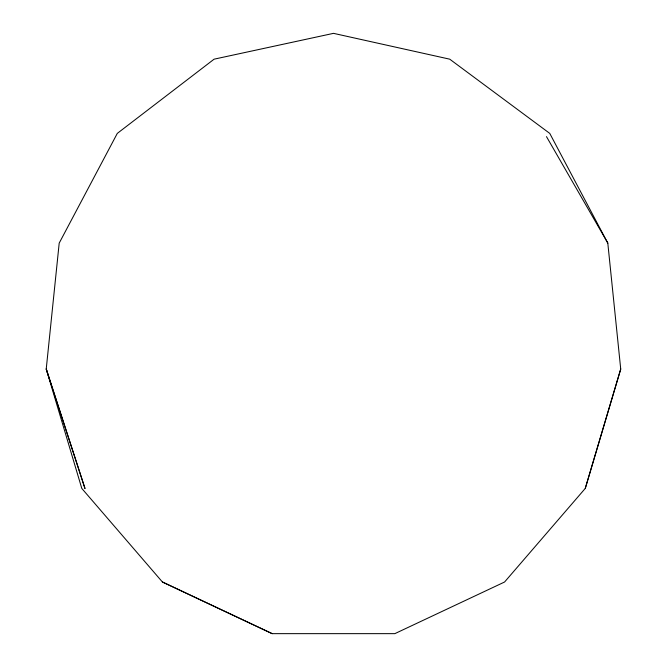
<?xml version="1.0" encoding="UTF-8"?>
<svg xmlns="http://www.w3.org/2000/svg" width="667" height="667" viewBox="0 0 667 667"><rect width="100%" height="100%" fill="white"/><g stroke="black" fill="none" stroke-linecap="round" stroke-linejoin="round"><path stroke-width="1" d="M585.267 488.419L620.719 369.001L607.804 243.13L549.758 133.4L449.716 59.171L333.525 33.35L214.107 59.171L117.292 133.4L59.196 243.13L46.231 369.001L81.791 488.419L162.423 582.008L272.153 633.65L394.847 633.65L504.577 582.008L585.267 488.419L620.769 369.001M162.473 582.008L272.203 633.65M546.481 136.627L607.854 243.13M84.967 488.419L46.231 369.001L84.967 488.419"/></g></svg>
